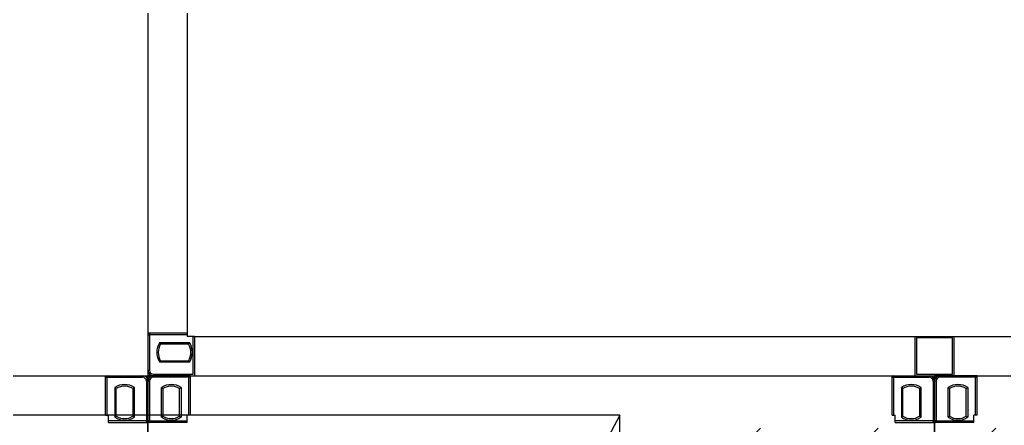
# Model space of a CAD drawing. Header units: millimetres. Extents: x 4133871 to 4440428, y -545651 to -495191.
# Drawn here: x 4195697.2 to 4195922.5, y -499474.4 to -499381.6 of the extents above; entities that cross this region are included whole.
import ezdxf

# ---------------------------------------------------------------- set-up
doc = ezdxf.new("R2010")
doc.units = ezdxf.units.MM
doc.header["$LTSCALE"] = 60

# ---------------------------------------------------------------- blocks, each defined once
blk = doc.blocks.new('KEY PLAN_NEW')
h = blk.add_hatch()
h.set_pattern_fill('ANSI31', color=253, scale=2)
h.set_pattern_definition([(45, (-1396.921, -1800.0236), (-4.490128, 4.490128), [])])
edge = h.paths.add_edge_path()
edge.add_line((-2006.862, -1075.944), (-2006.862, -1091.944))
edge.add_line((-2006.862, -1091.944), (-2067.862, -1091.944))
edge.add_line((-2067.862, -1091.944), (-2067.862, -1375.944))
edge.add_line((-2067.862, -1375.944), (-2006.862, -1375.944))
edge.add_line((-2006.862, -1375.944), (-2006.862, -1391.944))
edge.add_line((-2006.862, -1391.944), (-2007.862, -1391.944))
edge.add_line((-2007.862, -1391.944), (-2007.862, -1488.944))
edge.add_line((-2007.862, -1488.944), (-2008.306, -1488.944))
edge.add_arc((-2028.716, -1493.497), 20.912, 12.57767, 76.57873)
edge.add_line((-2023.862, -1473.157), (-2023.862, -1391.944))
edge.add_line((-2023.862, -1391.944), (-2247.862, -1391.944))
edge.add_line((-2247.862, -1391.944), (-2247.862, -1488.944))
edge.add_line((-2247.862, -1488.944), (-2263.862, -1488.944))
edge.add_line((-2263.862, -1488.944), (-2263.862, -1452.184))
edge.add_line((-2263.862, -1452.184), (-2549.862, -1452.184))
edge.add_line((-2549.862, -1452.184), (-2549.862, -1488.944))
edge.add_line((-2549.862, -1488.944), (-2565.862, -1488.944))
edge.add_line((-2565.862, -1488.944), (-2565.862, -1427.944))
edge.add_line((-2565.862, -1427.944), (-2720.862, -1427.944))
edge.add_line((-2720.862, -1427.944), (-2720.862, -1411.944))
edge.add_line((-2720.862, -1411.944), (-2623.862, -1411.944))
edge.add_line((-2623.862, -1411.944), (-2623.862, -1075.944))
edge.add_line((-2623.862, -1075.944), (-2563.862, -1075.944))
edge.add_line((-2563.862, -1075.944), (-2563.862, -1071.944))
edge.add_line((-2563.862, -1071.944), (-2547.862, -1071.944))
edge.add_line((-2547.862, -1071.944), (-2547.862, -1091.944))
edge.add_line((-2547.862, -1091.944), (-2607.862, -1091.944))
edge.add_line((-2607.862, -1091.944), (-2607.862, -1411.944))
edge.add_line((-2607.862, -1411.944), (-2549.862, -1411.944))
edge.add_line((-2549.862, -1411.944), (-2549.862, -1436.184))
edge.add_line((-2549.862, -1436.184), (-2263.862, -1436.184))
edge.add_line((-2263.862, -1436.184), (-2263.862, -1375.944))
edge.add_line((-2263.862, -1375.944), (-2083.862, -1375.944))
edge.add_line((-2083.862, -1375.944), (-2083.862, -1075.944))
edge.add_line((-2083.862, -1075.944), (-2006.862, -1075.944))
at = {"color": 253}
for p, q in [((-2660.862, -1015.184, 46), (-2660.862, -1068.704, 46)), ((-2660.862, -1068.704, 46), (-2660.862, -1068.944, 46)), ((-2660.302, -1068.944, 46), (-2660.862, -1068.944, 46)), ((-2660.302, -1068.944, 46), (-2547.422, -1068.944, 46)), ((-2605.362, -1068.944, 46), (-2605.362, -1071.944, 46)), ((-2605.362, -1068.944, 46), (-2602.362, -1068.944, 46)), ((-2602.482, -1069.064, 46), (-2605.242, -1069.064, 46)), ((-2602.482, -1069.064, 46), (-2605.242, -1069.064, 46)), ((-2605.242, -1069.064, 46), (-2605.242, -1071.824, 46)), ((-2602.482, -1071.824, 46), (-2602.482, -1069.064, 46)), ((-2602.362, -1071.944, 46), (-2602.362, -1068.944, 46)), ((-2720.622, -1071.944, 46), (-2667.102, -1071.944, 46)), ((-2667.102, -1071.944, 46), (-2663.862, -1071.944, 46)), ((-2663.862, -1075.504, 46), (-2663.862, -1071.944, 46)), ((-2660.622, -1071.944, 46), (-2663.862, -1071.944, 46)), ((-2663.862, -1071.944, 46), (-2663.862, -1075.504, 46)), ((-2663.862, -1075.504, 46), (-2663.862, -1071.944, 46)), ((-2663.452, -1071.824, 46), (-2660.422, -1071.824, 46)), ((-2660.622, -1071.944, 46), (-2607.102, -1071.944, 46)), ((-2607.102, -1071.944, 46), (-2603.862, -1071.944, 46)), ((-2605.242, -1071.824, 46), (-2602.482, -1071.824, 46)), ((-2603.862, -1075.504, 46), (-2603.862, -1071.944, 46)), ((-2600.622, -1071.944, 46), (-2603.862, -1071.944, 46)), ((-2603.862, -1071.944, 46), (-2603.862, -1075.504, 46)), ((-2603.862, -1075.504, 46), (-2603.862, -1071.944, 46)), ((-2600.622, -1071.944, 46), (-2547.102, -1071.944, 46)), ((-2600.622, -1071.944, 46), (-2547.102, -1071.944, 46)), ((-2627.862, -1074.944, 46), (-2720.862, -1250.444, 46)), ((-2667.102, -1074.944, 46), (-2666.862, -1074.944, 46)), ((-2666.862, -1075.504, 46), (-2666.862, -1074.944, 46)), ((-2660.622, -1074.944, 46), (-2660.862, -1074.944, 46)), ((-2660.862, -1075.504, 46), (-2660.862, -1074.944, 46)), ((-2607.102, -1074.944, 46), (-2606.862, -1074.944, 46)), ((-2606.862, -1075.504, 46), (-2606.862, -1074.944, 46)), ((-2600.622, -1074.944, 46), (-2600.862, -1074.944, 46)), ((-2600.862, -1075.504, 46), (-2600.862, -1074.944, 46)), ((-2663.862, -1075.504, 46), (-2663.862, -1368.384, 46)), ((-2663.862, -1368.384, 46), (-2663.862, -1075.504, 46)), ((-2603.862, -1075.504, 46), (-2603.862, -1368.384, 46)), ((-2603.862, -1368.384, 46), (-2603.862, -1075.504, 46))]:
    blk.add_line(p, q, dxfattribs=at)
at = {"color": 253, "linetype": 'Continuous'}
for p, q in [((-2660.862, -1068.704, 46), (-2663.862, -1068.704, 46)), ((-2663.862, -1068.824, 46), (-2663.742, -1068.824, 46)), ((-2663.742, -1068.704, 46), (-2663.742, -1068.824, 46)), ((-2660.862, -1068.824, 46), (-2663.742, -1068.824, 46)), ((-2663.742, -1068.824, 46), (-2663.742, -1071.534, 46)), ((-2662.963, -1069.409, 46), (-2660.701, -1069.409, 46)), ((-2660.422, -1071.824, 46), (-2660.422, -1068.944, 46)), ((-2660.302, -1068.944, 46), (-2660.302, -1071.944, 46)), ((-2660.767, -1069.529, 46), (-2662.897, -1069.529, 46)), ((-2660.701, -1070.919, 46), (-2662.963, -1070.919, 46)), ((-2662.897, -1070.799, 46), (-2660.767, -1070.799, 46)), ((-2663.742, -1071.534, 46), (-2663.862, -1071.534, 46)), ((-2667.102, -1074.944, 46), (-2667.102, -1071.944, 46)), ((-2667.102, -1072.064, 46), (-2666.982, -1072.064, 46)), ((-2666.982, -1071.944, 46), (-2666.982, -1072.064, 46)), ((-2666.982, -1074.944, 46), (-2666.982, -1072.064, 46)), ((-2666.982, -1072.064, 46), (-2664.272, -1072.064, 46)), ((-2664.272, -1072.064, 46), (-2664.272, -1071.944, 46)), ((-2663.982, -1072.064, 46), (-2663.982, -1072.064, 46)), ((-2663.982, -1072.064, 46), (-2663.982, -1072.064, 46)), ((-2663.982, -1072.354, 46), (-2663.862, -1072.354, 46)), ((-2663.982, -1072.354, 46), (-2663.982, -1075.384, 46)), ((-2663.742, -1072.354, 46), (-2663.862, -1072.354, 46)), ((-2663.742, -1072.064, 46), (-2663.742, -1072.064, 46)), ((-2663.742, -1072.064, 46), (-2663.742, -1072.064, 46)), ((-2663.742, -1072.354, 46), (-2663.742, -1075.384, 46)), ((-2663.452, -1072.064, 46), (-2663.452, -1071.944, 46)), ((-2660.742, -1072.064, 46), (-2663.452, -1072.064, 46)), ((-2660.742, -1071.944, 46), (-2660.742, -1072.064, 46)), ((-2660.622, -1072.064, 46), (-2660.742, -1072.064, 46)), ((-2660.742, -1074.944, 46), (-2660.742, -1072.064, 46)), ((-2660.622, -1074.944, 46), (-2660.622, -1071.944, 46)), ((-2607.102, -1074.944, 46), (-2607.102, -1071.944, 46)), ((-2607.102, -1072.064, 46), (-2606.982, -1072.064, 46)), ((-2606.982, -1071.944, 46), (-2606.982, -1072.064, 46)), ((-2606.982, -1074.944, 46), (-2606.982, -1072.064, 46)), ((-2606.982, -1072.064, 46), (-2604.272, -1072.064, 46)), ((-2604.272, -1072.064, 46), (-2604.272, -1071.944, 46)), ((-2603.982, -1072.064, 46), (-2603.982, -1072.064, 46)), ((-2603.982, -1072.064, 46), (-2603.982, -1072.064, 46)), ((-2603.982, -1072.354, 46), (-2603.862, -1072.354, 46)), ((-2603.982, -1072.354, 46), (-2603.982, -1075.384, 46)), ((-2603.742, -1072.354, 46), (-2603.862, -1072.354, 46)), ((-2603.742, -1072.064, 46), (-2603.742, -1072.064, 46)), ((-2603.742, -1072.064, 46), (-2603.742, -1072.064, 46)), ((-2603.742, -1072.354, 46), (-2603.742, -1075.384, 46)), ((-2603.452, -1072.064, 46), (-2603.452, -1071.944, 46)), ((-2600.742, -1072.064, 46), (-2603.452, -1072.064, 46)), ((-2600.742, -1071.944, 46), (-2600.742, -1072.064, 46)), ((-2600.622, -1072.064, 46), (-2600.742, -1072.064, 46)), ((-2600.742, -1074.944, 46), (-2600.742, -1072.064, 46)), ((-2600.622, -1074.944, 46), (-2600.622, -1071.944, 46)), ((-2666.397, -1072.842, 46), (-2666.397, -1075.105, 46)), ((-2666.277, -1075.039, 46), (-2666.277, -1072.909, 46)), ((-2665.007, -1072.909, 46), (-2665.007, -1075.039, 46)), ((-2664.887, -1075.105, 46), (-2664.887, -1072.842, 46)), ((-2662.837, -1075.105, 46), (-2662.837, -1072.842, 46)), ((-2662.717, -1072.909, 46), (-2662.717, -1075.039, 46)), ((-2661.447, -1075.039, 46), (-2661.447, -1072.909, 46)), ((-2661.327, -1072.842, 46), (-2661.327, -1075.105, 46)), ((-2606.397, -1072.842, 46), (-2606.397, -1075.105, 46)), ((-2606.277, -1075.039, 46), (-2606.277, -1072.909, 46)), ((-2605.007, -1072.909, 46), (-2605.007, -1075.039, 46)), ((-2604.887, -1075.105, 46), (-2604.887, -1072.842, 46)), ((-2602.837, -1075.105, 46), (-2602.837, -1072.842, 46)), ((-2602.717, -1072.909, 46), (-2602.717, -1075.039, 46)), ((-2601.447, -1075.039, 46), (-2601.447, -1072.909, 46)), ((-2601.327, -1072.842, 46), (-2601.327, -1075.105, 46)), ((-2663.982, -1075.384, 46), (-2666.862, -1075.384, 46)), ((-2663.982, -1075.504, 46), (-2663.982, -1075.384, 46)), ((-2663.982, -1075.384, 46), (-2663.862, -1075.384, 46)), ((-2663.742, -1075.384, 46), (-2663.862, -1075.384, 46)), ((-2663.742, -1075.504, 46), (-2663.742, -1075.384, 46)), ((-2663.742, -1075.384, 46), (-2660.862, -1075.384, 46)), ((-2603.982, -1075.384, 46), (-2606.862, -1075.384, 46)), ((-2603.982, -1075.504, 46), (-2603.982, -1075.384, 46)), ((-2603.982, -1075.384, 46), (-2603.862, -1075.384, 46)), ((-2603.742, -1075.384, 46), (-2603.862, -1075.384, 46)), ((-2603.742, -1075.504, 46), (-2603.742, -1075.384, 46)), ((-2603.742, -1075.384, 46), (-2600.862, -1075.384, 46)), ((-2666.862, -1075.504, 46), (-2663.862, -1075.504, 46)), ((-2660.862, -1075.504, 46), (-2663.862, -1075.504, 46)), ((-2606.862, -1075.504, 46), (-2603.862, -1075.504, 46)), ((-2600.862, -1075.504, 46), (-2603.862, -1075.504, 46))]:
    blk.add_line(p, q, dxfattribs=at)
at = {"color": 253, "elevation": 46}
for points in [[(-2543.862, -1071.944), (-2543.862, -1011.944), (-2663.862, -1011.944), (-2663.862, -1071.944)], [(-2663.862, -1071.944), (-2603.862, -1071.944)], [(-2603.862, -1071.944), (-2543.862, -1071.944)]]:
    blk.add_lwpolyline(points, dxfattribs=at)
blk.add_lwpolyline([(-2627.862, -1074.944), (-2720.862, -1074.944), (-2720.862, -1250.444), (-2627.862, -1250.444)], close=True, dxfattribs=at)
at = {"color": 253, "linetype": 'Continuous'}
for centre, radius, start, end in [((-2663.742, -1068.824, 46), 0.12, 90, 180), ((-2661.832, -1070.164, 46), 1.36, 146.27916, 213.72084), ((-2661.832, -1070.164, 46), 1.36, 326.27916, 33.72084), ((-2661.832, -1070.164, 46), 1.24, 149.1964, 210.8036), ((-2661.832, -1070.164, 46), 1.24, 329.1964, 30.8036), ((-2663.452, -1071.534, 46), 0.41, 180, 270), ((-2663.452, -1071.534, 46), 0.29, 180, 270), ((-2666.982, -1072.064, 46), 0.12, 90, 180), ((-2664.272, -1072.354, 46), 0.41, 0, 90), ((-2664.272, -1072.354, 46), 0.29, 0, 90), ((-2663.452, -1072.354, 46), 0.41, 90, 180), ((-2663.452, -1072.354, 46), 0.29, 90, 180), ((-2660.742, -1072.064, 46), 0.12, 0, 90), ((-2606.982, -1072.064, 46), 0.12, 90, 180), ((-2604.272, -1072.354, 46), 0.41, 0, 90), ((-2604.272, -1072.354, 46), 0.29, 0, 90), ((-2603.452, -1072.354, 46), 0.41, 90, 180), ((-2603.452, -1072.354, 46), 0.29, 90, 180), ((-2600.742, -1072.064, 46), 0.12, 0, 90), ((-2665.642, -1073.974, 46), 1.36, 56.27916, 123.72084), ((-2665.642, -1073.974, 46), 1.24, 59.1964, 120.8036), ((-2662.082, -1073.974, 46), 1.36, 56.27916, 123.72084), ((-2662.082, -1073.974, 46), 1.24, 59.1964, 120.8036), ((-2605.642, -1073.974, 46), 1.36, 56.27916, 123.72084), ((-2605.642, -1073.974, 46), 1.24, 59.1964, 120.8036), ((-2602.082, -1073.974, 46), 1.36, 56.27916, 123.72084), ((-2602.082, -1073.974, 46), 1.24, 59.1964, 120.8036), ((-2665.642, -1073.974, 46), 1.36, 236.27916, 303.72084), ((-2665.642, -1073.974, 46), 1.24, 239.1964, 300.8036), ((-2663.982, -1075.384, 46), 0.12, 270, 0), ((-2663.742, -1075.384, 46), 0.12, 180, 270), ((-2662.082, -1073.974, 46), 1.36, 236.27916, 303.72084), ((-2662.082, -1073.974, 46), 1.24, 239.1964, 300.8036), ((-2605.642, -1073.974, 46), 1.36, 236.27916, 303.72084), ((-2605.642, -1073.974, 46), 1.24, 239.1964, 300.8036), ((-2603.982, -1075.384, 46), 0.12, 270, 0), ((-2603.742, -1075.384, 46), 0.12, 180, 270), ((-2602.082, -1073.974, 46), 1.36, 236.27916, 303.72084), ((-2602.082, -1073.974, 46), 1.24, 239.1964, 300.8036)]:
    blk.add_arc(centre, radius, start, end, dxfattribs=at)
for points, knots in [([(-2662.897, -1069.529, 46), (-2662.897, -1069.528, 46), (-2662.897, -1069.527, 46), (-2662.898, -1069.527, 46), (-2662.899, -1069.526, 46), (-2662.899, -1069.525, 46), (-2662.899, -1069.524, 46), (-2662.899, -1069.524, 46), (-2662.9, -1069.523, 46), (-2662.9, -1069.523, 46), (-2662.901, -1069.521, 46), (-2662.902, -1069.52, 46), (-2662.904, -1069.517, 46), (-2662.905, -1069.515, 46), (-2662.906, -1069.512, 46), (-2662.907, -1069.511, 46), (-2662.908, -1069.509, 46), (-2662.908, -1069.509, 46), (-2662.909, -1069.507, 46), (-2662.909, -1069.507, 46), (-2662.911, -1069.504, 46), (-2662.912, -1069.501, 46), (-2662.915, -1069.496, 46), (-2662.917, -1069.494, 46), (-2662.919, -1069.489, 46), (-2662.92, -1069.488, 46), (-2662.921, -1069.486, 46), (-2662.921, -1069.485, 46), (-2662.922, -1069.483, 46), (-2662.923, -1069.483, 46), (-2662.925, -1069.479, 46), (-2662.927, -1069.476, 46), (-2662.93, -1069.469, 46), (-2662.932, -1069.466, 46), (-2662.936, -1069.459, 46), (-2662.937, -1069.456, 46), (-2662.94, -1069.451, 46), (-2662.94, -1069.45, 46), (-2662.941, -1069.449, 46), (-2662.942, -1069.448, 46), (-2662.943, -1069.445, 46), (-2662.944, -1069.443, 46), (-2662.947, -1069.438, 46), (-2662.949, -1069.434, 46), (-2662.953, -1069.427, 46), (-2662.955, -1069.423, 46), (-2662.958, -1069.418, 46), (-2662.959, -1069.416, 46), (-2662.96, -1069.413, 46), (-2662.961, -1069.412, 46), (-2662.962, -1069.41, 46), (-2662.962, -1069.41, 46), (-2662.963, -1069.409, 46), (-2662.963, -1069.409, 46)], [0, 0, 0, 0, 0.06206, 0.12459, 0.12459, 0.155854, 0.155854, 0.171487, 0.171487, 0.187119, 0.187119, 0.249648, 0.249648, 0.312178, 0.312178, 0.343442, 0.343442, 0.359075, 0.359075, 0.374707, 0.374707, 0.437236, 0.437236, 0.499766, 0.499766, 0.53103, 0.53103, 0.546663, 0.546663, 0.562295, 0.562295, 0.624824, 0.624824, 0.687353, 0.687353, 0.749883, 0.749883, 0.765515, 0.765515, 0.781147, 0.781147, 0.812412, 0.812412, 0.874941, 0.874941, 0.937471, 0.937471, 0.968735, 0.968735, 0.984368, 0.992184, 0.992184, 1, 1, 1, 1]), ([(-2660.767, -1069.529, 46), (-2660.767, -1069.528, 46), (-2660.766, -1069.527, 46), (-2660.766, -1069.527, 46), (-2660.765, -1069.526, 46), (-2660.765, -1069.525, 46), (-2660.764, -1069.524, 46), (-2660.764, -1069.524, 46), (-2660.764, -1069.523, 46), (-2660.764, -1069.523, 46), (-2660.763, -1069.521, 46), (-2660.762, -1069.52, 46), (-2660.76, -1069.517, 46), (-2660.759, -1069.515, 46), (-2660.757, -1069.512, 46), (-2660.757, -1069.511, 46), (-2660.756, -1069.509, 46), (-2660.755, -1069.509, 46), (-2660.755, -1069.507, 46), (-2660.754, -1069.507, 46), (-2660.753, -1069.504, 46), (-2660.751, -1069.501, 46), (-2660.748, -1069.496, 46), (-2660.747, -1069.494, 46), (-2660.745, -1069.489, 46), (-2660.744, -1069.488, 46), (-2660.743, -1069.486, 46), (-2660.742, -1069.485, 46), (-2660.741, -1069.483, 46), (-2660.741, -1069.483, 46), (-2660.739, -1069.479, 46), (-2660.737, -1069.476, 46), (-2660.733, -1069.469, 46), (-2660.732, -1069.466, 46), (-2660.728, -1069.459, 46), (-2660.726, -1069.456, 46), (-2660.724, -1069.451, 46), (-2660.723, -1069.45, 46), (-2660.722, -1069.449, 46), (-2660.722, -1069.448, 46), (-2660.72, -1069.445, 46), (-2660.719, -1069.443, 46), (-2660.716, -1069.438, 46), (-2660.714, -1069.434, 46), (-2660.711, -1069.427, 46), (-2660.709, -1069.423, 46), (-2660.706, -1069.418, 46), (-2660.705, -1069.416, 46), (-2660.703, -1069.413, 46), (-2660.702, -1069.412, 46), (-2660.702, -1069.41, 46), (-2660.701, -1069.41, 46), (-2660.701, -1069.409, 46), (-2660.701, -1069.409, 46)], [0, 0, 0, 0, 0.06206, 0.12459, 0.12459, 0.155854, 0.155854, 0.171487, 0.171487, 0.187119, 0.187119, 0.249648, 0.249648, 0.312178, 0.312178, 0.343442, 0.343442, 0.359075, 0.359075, 0.374707, 0.374707, 0.437236, 0.437236, 0.499766, 0.499766, 0.53103, 0.53103, 0.546663, 0.546663, 0.562295, 0.562295, 0.624824, 0.624824, 0.687353, 0.687353, 0.749883, 0.749883, 0.765515, 0.765515, 0.781147, 0.781147, 0.812412, 0.812412, 0.874941, 0.874941, 0.937471, 0.937471, 0.968735, 0.968735, 0.984368, 0.992184, 0.992184, 1, 1, 1, 1]), ([(-2662.963, -1070.919, 46), (-2662.963, -1070.918, 46), (-2662.962, -1070.918, 46), (-2662.962, -1070.917, 46), (-2662.961, -1070.915, 46), (-2662.96, -1070.914, 46), (-2662.959, -1070.911, 46), (-2662.958, -1070.909, 46), (-2662.955, -1070.904, 46), (-2662.953, -1070.9, 46), (-2662.949, -1070.893, 46), (-2662.947, -1070.889, 46), (-2662.944, -1070.884, 46), (-2662.943, -1070.882, 46), (-2662.942, -1070.879, 46), (-2662.941, -1070.879, 46), (-2662.94, -1070.877, 46), (-2662.94, -1070.876, 46), (-2662.937, -1070.871, 46), (-2662.936, -1070.868, 46), (-2662.932, -1070.861, 46), (-2662.93, -1070.858, 46), (-2662.927, -1070.852, 46), (-2662.925, -1070.848, 46), (-2662.923, -1070.845, 46), (-2662.922, -1070.844, 46), (-2662.921, -1070.842, 46), (-2662.921, -1070.842, 46), (-2662.92, -1070.839, 46), (-2662.919, -1070.838, 46), (-2662.917, -1070.834, 46), (-2662.915, -1070.831, 46), (-2662.912, -1070.826, 46), (-2662.911, -1070.823, 46), (-2662.909, -1070.82, 46), (-2662.909, -1070.82, 46), (-2662.908, -1070.819, 46), (-2662.908, -1070.818, 46), (-2662.907, -1070.816, 46), (-2662.906, -1070.815, 46), (-2662.905, -1070.812, 46), (-2662.904, -1070.811, 46), (-2662.902, -1070.807, 46), (-2662.901, -1070.806, 46), (-2662.9, -1070.804, 46), (-2662.9, -1070.804, 46), (-2662.899, -1070.803, 46), (-2662.899, -1070.803, 46), (-2662.899, -1070.802, 46), (-2662.899, -1070.802, 46), (-2662.898, -1070.8, 46), (-2662.897, -1070.8, 46), (-2662.897, -1070.799, 46), (-2662.897, -1070.799, 46)], [0, 0, 0, 0, 0.00782, 0.00782, 0.015639, 0.031279, 0.031279, 0.062557, 0.062557, 0.125114, 0.125114, 0.187671, 0.187671, 0.21895, 0.21895, 0.234589, 0.234589, 0.250228, 0.250228, 0.312785, 0.312785, 0.375342, 0.375342, 0.437899, 0.437899, 0.453538, 0.453538, 0.469178, 0.469178, 0.500456, 0.500456, 0.563013, 0.563013, 0.62557, 0.62557, 0.641209, 0.641209, 0.656849, 0.656849, 0.688127, 0.688127, 0.750684, 0.750684, 0.813241, 0.813241, 0.828881, 0.828881, 0.84452, 0.84452, 0.875798, 0.875798, 0.938355, 1, 1, 1, 1]), ([(-2660.701, -1070.919, 46), (-2660.701, -1070.918, 46), (-2660.701, -1070.918, 46), (-2660.702, -1070.917, 46), (-2660.702, -1070.915, 46), (-2660.703, -1070.914, 46), (-2660.705, -1070.911, 46), (-2660.706, -1070.909, 46), (-2660.709, -1070.904, 46), (-2660.711, -1070.9, 46), (-2660.714, -1070.893, 46), (-2660.716, -1070.889, 46), (-2660.719, -1070.884, 46), (-2660.72, -1070.882, 46), (-2660.722, -1070.879, 46), (-2660.722, -1070.879, 46), (-2660.723, -1070.877, 46), (-2660.724, -1070.876, 46), (-2660.726, -1070.871, 46), (-2660.728, -1070.868, 46), (-2660.732, -1070.861, 46), (-2660.733, -1070.858, 46), (-2660.737, -1070.852, 46), (-2660.739, -1070.848, 46), (-2660.741, -1070.845, 46), (-2660.741, -1070.844, 46), (-2660.742, -1070.842, 46), (-2660.743, -1070.842, 46), (-2660.744, -1070.839, 46), (-2660.745, -1070.838, 46), (-2660.747, -1070.834, 46), (-2660.748, -1070.831, 46), (-2660.751, -1070.826, 46), (-2660.753, -1070.823, 46), (-2660.754, -1070.82, 46), (-2660.755, -1070.82, 46), (-2660.755, -1070.819, 46), (-2660.756, -1070.818, 46), (-2660.757, -1070.816, 46), (-2660.757, -1070.815, 46), (-2660.759, -1070.812, 46), (-2660.76, -1070.811, 46), (-2660.762, -1070.807, 46), (-2660.763, -1070.806, 46), (-2660.764, -1070.804, 46), (-2660.764, -1070.804, 46), (-2660.764, -1070.803, 46), (-2660.764, -1070.803, 46), (-2660.765, -1070.802, 46), (-2660.765, -1070.802, 46), (-2660.766, -1070.8, 46), (-2660.766, -1070.8, 46), (-2660.767, -1070.799, 46), (-2660.767, -1070.799, 46)], [0, 0, 0, 0, 0.00782, 0.00782, 0.015639, 0.031279, 0.031279, 0.062557, 0.062557, 0.125114, 0.125114, 0.187671, 0.187671, 0.21895, 0.21895, 0.234589, 0.234589, 0.250228, 0.250228, 0.312785, 0.312785, 0.375342, 0.375342, 0.437899, 0.437899, 0.453538, 0.453538, 0.469178, 0.469178, 0.500456, 0.500456, 0.563013, 0.563013, 0.62557, 0.62557, 0.641209, 0.641209, 0.656849, 0.656849, 0.688127, 0.688127, 0.750684, 0.750684, 0.813241, 0.813241, 0.828881, 0.828881, 0.84452, 0.84452, 0.875798, 0.875798, 0.938355, 1, 1, 1, 1]), ([(-2666.277, -1072.909, 46), (-2666.277, -1072.908, 46), (-2666.278, -1072.908, 46), (-2666.279, -1072.908, 46), (-2666.28, -1072.907, 46), (-2666.28, -1072.907, 46), (-2666.281, -1072.906, 46), (-2666.281, -1072.906, 46), (-2666.282, -1072.906, 46), (-2666.282, -1072.905, 46), (-2666.284, -1072.904, 46), (-2666.285, -1072.904, 46), (-2666.289, -1072.902, 46), (-2666.291, -1072.901, 46), (-2666.294, -1072.899, 46), (-2666.295, -1072.898, 46), (-2666.296, -1072.898, 46), (-2666.297, -1072.897, 46), (-2666.298, -1072.897, 46), (-2666.299, -1072.896, 46), (-2666.301, -1072.895, 46), (-2666.304, -1072.893, 46), (-2666.309, -1072.89, 46), (-2666.312, -1072.889, 46), (-2666.316, -1072.886, 46), (-2666.318, -1072.886, 46), (-2666.32, -1072.884, 46), (-2666.32, -1072.884, 46), (-2666.322, -1072.883, 46), (-2666.323, -1072.883, 46), (-2666.327, -1072.881, 46), (-2666.33, -1072.879, 46), (-2666.336, -1072.875, 46), (-2666.339, -1072.873, 46), (-2666.346, -1072.87, 46), (-2666.35, -1072.868, 46), (-2666.354, -1072.866, 46), (-2666.355, -1072.865, 46), (-2666.357, -1072.864, 46), (-2666.358, -1072.864, 46), (-2666.36, -1072.862, 46), (-2666.362, -1072.861, 46), (-2666.367, -1072.858, 46), (-2666.371, -1072.856, 46), (-2666.378, -1072.852, 46), (-2666.382, -1072.85, 46), (-2666.387, -1072.847, 46), (-2666.389, -1072.846, 46), (-2666.392, -1072.845, 46), (-2666.394, -1072.844, 46), (-2666.395, -1072.843, 46), (-2666.396, -1072.843, 46), (-2666.396, -1072.843, 46), (-2666.397, -1072.842, 46)], [0, 0, 0, 0, 0.06206, 0.12459, 0.12459, 0.155854, 0.155854, 0.171487, 0.171487, 0.187119, 0.187119, 0.249648, 0.249648, 0.312178, 0.312178, 0.343442, 0.343442, 0.359075, 0.359075, 0.374707, 0.374707, 0.437236, 0.437236, 0.499766, 0.499766, 0.53103, 0.53103, 0.546663, 0.546663, 0.562295, 0.562295, 0.624824, 0.624824, 0.687353, 0.687353, 0.749883, 0.749883, 0.765515, 0.765515, 0.781147, 0.781147, 0.812412, 0.812412, 0.874941, 0.874941, 0.937471, 0.937471, 0.968735, 0.968735, 0.984368, 0.992184, 0.992184, 1, 1, 1, 1]), ([(-2664.887, -1072.842, 46), (-2664.887, -1072.843, 46), (-2664.888, -1072.843, 46), (-2664.889, -1072.843, 46), (-2664.89, -1072.844, 46), (-2664.891, -1072.845, 46), (-2664.894, -1072.846, 46), (-2664.896, -1072.847, 46), (-2664.902, -1072.85, 46), (-2664.905, -1072.852, 46), (-2664.913, -1072.856, 46), (-2664.916, -1072.858, 46), (-2664.922, -1072.861, 46), (-2664.923, -1072.862, 46), (-2664.926, -1072.864, 46), (-2664.927, -1072.864, 46), (-2664.929, -1072.865, 46), (-2664.93, -1072.866, 46), (-2664.934, -1072.868, 46), (-2664.937, -1072.87, 46), (-2664.944, -1072.873, 46), (-2664.947, -1072.875, 46), (-2664.954, -1072.879, 46), (-2664.957, -1072.881, 46), (-2664.961, -1072.883, 46), (-2664.962, -1072.883, 46), (-2664.963, -1072.884, 46), (-2664.964, -1072.884, 46), (-2664.966, -1072.886, 46), (-2664.967, -1072.886, 46), (-2664.972, -1072.889, 46), (-2664.974, -1072.89, 46), (-2664.98, -1072.893, 46), (-2664.982, -1072.895, 46), (-2664.985, -1072.896, 46), (-2664.986, -1072.897, 46), (-2664.987, -1072.897, 46), (-2664.987, -1072.898, 46), (-2664.989, -1072.898, 46), (-2664.99, -1072.899, 46), (-2664.993, -1072.901, 46), (-2664.995, -1072.902, 46), (-2664.998, -1072.904, 46), (-2665, -1072.904, 46), (-2665.001, -1072.905, 46), (-2665.002, -1072.906, 46), (-2665.002, -1072.906, 46), (-2665.002, -1072.906, 46), (-2665.003, -1072.907, 46), (-2665.004, -1072.907, 46), (-2665.005, -1072.908, 46), (-2665.006, -1072.908, 46), (-2665.007, -1072.908, 46), (-2665.007, -1072.909, 46)], [0, 0, 0, 0, 0.00782, 0.00782, 0.015639, 0.031279, 0.031279, 0.062557, 0.062557, 0.125114, 0.125114, 0.187671, 0.187671, 0.21895, 0.21895, 0.234589, 0.234589, 0.250228, 0.250228, 0.312785, 0.312785, 0.375342, 0.375342, 0.437899, 0.437899, 0.453538, 0.453538, 0.469178, 0.469178, 0.500456, 0.500456, 0.563013, 0.563013, 0.62557, 0.62557, 0.641209, 0.641209, 0.656849, 0.656849, 0.688127, 0.688127, 0.750684, 0.750684, 0.813241, 0.813241, 0.828881, 0.828881, 0.84452, 0.84452, 0.875798, 0.875798, 0.938355, 1, 1, 1, 1]), ([(-2662.837, -1072.842, 46), (-2662.836, -1072.843, 46), (-2662.836, -1072.843, 46), (-2662.835, -1072.843, 46), (-2662.834, -1072.844, 46), (-2662.832, -1072.845, 46), (-2662.829, -1072.846, 46), (-2662.827, -1072.847, 46), (-2662.822, -1072.85, 46), (-2662.818, -1072.852, 46), (-2662.811, -1072.856, 46), (-2662.807, -1072.858, 46), (-2662.802, -1072.861, 46), (-2662.8, -1072.862, 46), (-2662.798, -1072.864, 46), (-2662.797, -1072.864, 46), (-2662.795, -1072.865, 46), (-2662.794, -1072.866, 46), (-2662.79, -1072.868, 46), (-2662.786, -1072.87, 46), (-2662.779, -1072.873, 46), (-2662.776, -1072.875, 46), (-2662.77, -1072.879, 46), (-2662.767, -1072.881, 46), (-2662.763, -1072.883, 46), (-2662.762, -1072.883, 46), (-2662.761, -1072.884, 46), (-2662.76, -1072.884, 46), (-2662.758, -1072.886, 46), (-2662.756, -1072.886, 46), (-2662.752, -1072.889, 46), (-2662.749, -1072.89, 46), (-2662.744, -1072.893, 46), (-2662.741, -1072.895, 46), (-2662.739, -1072.896, 46), (-2662.738, -1072.897, 46), (-2662.737, -1072.897, 46), (-2662.736, -1072.898, 46), (-2662.735, -1072.898, 46), (-2662.734, -1072.899, 46), (-2662.731, -1072.901, 46), (-2662.729, -1072.902, 46), (-2662.725, -1072.904, 46), (-2662.724, -1072.904, 46), (-2662.722, -1072.905, 46), (-2662.722, -1072.906, 46), (-2662.721, -1072.906, 46), (-2662.721, -1072.906, 46), (-2662.72, -1072.907, 46), (-2662.72, -1072.907, 46), (-2662.719, -1072.908, 46), (-2662.718, -1072.908, 46), (-2662.717, -1072.908, 46), (-2662.717, -1072.909, 46)], [0, 0, 0, 0, 0.00782, 0.00782, 0.015639, 0.031279, 0.031279, 0.062557, 0.062557, 0.125114, 0.125114, 0.187671, 0.187671, 0.21895, 0.21895, 0.234589, 0.234589, 0.250228, 0.250228, 0.312785, 0.312785, 0.375342, 0.375342, 0.437899, 0.437899, 0.453538, 0.453538, 0.469178, 0.469178, 0.500456, 0.500456, 0.563013, 0.563013, 0.62557, 0.62557, 0.641209, 0.641209, 0.656849, 0.656849, 0.688127, 0.688127, 0.750684, 0.750684, 0.813241, 0.813241, 0.828881, 0.828881, 0.84452, 0.84452, 0.875798, 0.875798, 0.938355, 1, 1, 1, 1]), ([(-2661.447, -1072.909, 46), (-2661.447, -1072.908, 46), (-2661.446, -1072.908, 46), (-2661.445, -1072.908, 46), (-2661.444, -1072.907, 46), (-2661.443, -1072.907, 46), (-2661.442, -1072.906, 46), (-2661.442, -1072.906, 46), (-2661.442, -1072.906, 46), (-2661.441, -1072.905, 46), (-2661.44, -1072.904, 46), (-2661.438, -1072.904, 46), (-2661.435, -1072.902, 46), (-2661.433, -1072.901, 46), (-2661.43, -1072.899, 46), (-2661.429, -1072.898, 46), (-2661.427, -1072.898, 46), (-2661.427, -1072.897, 46), (-2661.426, -1072.897, 46), (-2661.425, -1072.896, 46), (-2661.422, -1072.895, 46), (-2661.42, -1072.893, 46), (-2661.414, -1072.89, 46), (-2661.412, -1072.889, 46), (-2661.407, -1072.886, 46), (-2661.406, -1072.886, 46), (-2661.404, -1072.884, 46), (-2661.403, -1072.884, 46), (-2661.402, -1072.883, 46), (-2661.401, -1072.883, 46), (-2661.397, -1072.881, 46), (-2661.394, -1072.879, 46), (-2661.387, -1072.875, 46), (-2661.384, -1072.873, 46), (-2661.377, -1072.87, 46), (-2661.374, -1072.868, 46), (-2661.37, -1072.866, 46), (-2661.369, -1072.865, 46), (-2661.367, -1072.864, 46), (-2661.366, -1072.864, 46), (-2661.363, -1072.862, 46), (-2661.362, -1072.861, 46), (-2661.356, -1072.858, 46), (-2661.353, -1072.856, 46), (-2661.345, -1072.852, 46), (-2661.342, -1072.85, 46), (-2661.336, -1072.847, 46), (-2661.334, -1072.846, 46), (-2661.331, -1072.845, 46), (-2661.33, -1072.844, 46), (-2661.329, -1072.843, 46), (-2661.328, -1072.843, 46), (-2661.327, -1072.843, 46), (-2661.327, -1072.842, 46)], [0, 0, 0, 0, 0.06206, 0.12459, 0.12459, 0.155854, 0.155854, 0.171487, 0.171487, 0.187119, 0.187119, 0.249648, 0.249648, 0.312178, 0.312178, 0.343442, 0.343442, 0.359075, 0.359075, 0.374707, 0.374707, 0.437236, 0.437236, 0.499766, 0.499766, 0.53103, 0.53103, 0.546663, 0.546663, 0.562295, 0.562295, 0.624824, 0.624824, 0.687353, 0.687353, 0.749883, 0.749883, 0.765515, 0.765515, 0.781147, 0.781147, 0.812412, 0.812412, 0.874941, 0.874941, 0.937471, 0.937471, 0.968735, 0.968735, 0.984368, 0.992184, 0.992184, 1, 1, 1, 1]), ([(-2606.277, -1072.909, 46), (-2606.277, -1072.908, 46), (-2606.278, -1072.908, 46), (-2606.279, -1072.908, 46), (-2606.28, -1072.907, 46), (-2606.28, -1072.907, 46), (-2606.281, -1072.906, 46), (-2606.281, -1072.906, 46), (-2606.282, -1072.906, 46), (-2606.282, -1072.905, 46), (-2606.284, -1072.904, 46), (-2606.285, -1072.904, 46), (-2606.289, -1072.902, 46), (-2606.291, -1072.901, 46), (-2606.294, -1072.899, 46), (-2606.295, -1072.898, 46), (-2606.296, -1072.898, 46), (-2606.297, -1072.897, 46), (-2606.298, -1072.897, 46), (-2606.299, -1072.896, 46), (-2606.301, -1072.895, 46), (-2606.304, -1072.893, 46), (-2606.309, -1072.89, 46), (-2606.312, -1072.889, 46), (-2606.316, -1072.886, 46), (-2606.318, -1072.886, 46), (-2606.32, -1072.884, 46), (-2606.32, -1072.884, 46), (-2606.322, -1072.883, 46), (-2606.323, -1072.883, 46), (-2606.327, -1072.881, 46), (-2606.33, -1072.879, 46), (-2606.336, -1072.875, 46), (-2606.339, -1072.873, 46), (-2606.346, -1072.87, 46), (-2606.35, -1072.868, 46), (-2606.354, -1072.866, 46), (-2606.355, -1072.865, 46), (-2606.357, -1072.864, 46), (-2606.358, -1072.864, 46), (-2606.36, -1072.862, 46), (-2606.362, -1072.861, 46), (-2606.367, -1072.858, 46), (-2606.371, -1072.856, 46), (-2606.378, -1072.852, 46), (-2606.382, -1072.85, 46), (-2606.387, -1072.847, 46), (-2606.389, -1072.846, 46), (-2606.392, -1072.845, 46), (-2606.394, -1072.844, 46), (-2606.395, -1072.843, 46), (-2606.396, -1072.843, 46), (-2606.396, -1072.843, 46), (-2606.397, -1072.842, 46)], [0, 0, 0, 0, 0.06206, 0.12459, 0.12459, 0.155854, 0.155854, 0.171487, 0.171487, 0.187119, 0.187119, 0.249648, 0.249648, 0.312178, 0.312178, 0.343442, 0.343442, 0.359075, 0.359075, 0.374707, 0.374707, 0.437236, 0.437236, 0.499766, 0.499766, 0.53103, 0.53103, 0.546663, 0.546663, 0.562295, 0.562295, 0.624824, 0.624824, 0.687353, 0.687353, 0.749883, 0.749883, 0.765515, 0.765515, 0.781147, 0.781147, 0.812412, 0.812412, 0.874941, 0.874941, 0.937471, 0.937471, 0.968735, 0.968735, 0.984368, 0.992184, 0.992184, 1, 1, 1, 1]), ([(-2604.887, -1072.842, 46), (-2604.887, -1072.843, 46), (-2604.888, -1072.843, 46), (-2604.889, -1072.843, 46), (-2604.89, -1072.844, 46), (-2604.891, -1072.845, 46), (-2604.894, -1072.846, 46), (-2604.896, -1072.847, 46), (-2604.902, -1072.85, 46), (-2604.905, -1072.852, 46), (-2604.913, -1072.856, 46), (-2604.916, -1072.858, 46), (-2604.922, -1072.861, 46), (-2604.923, -1072.862, 46), (-2604.926, -1072.864, 46), (-2604.927, -1072.864, 46), (-2604.929, -1072.865, 46), (-2604.93, -1072.866, 46), (-2604.934, -1072.868, 46), (-2604.937, -1072.87, 46), (-2604.944, -1072.873, 46), (-2604.947, -1072.875, 46), (-2604.954, -1072.879, 46), (-2604.957, -1072.881, 46), (-2604.961, -1072.883, 46), (-2604.962, -1072.883, 46), (-2604.963, -1072.884, 46), (-2604.964, -1072.884, 46), (-2604.966, -1072.886, 46), (-2604.967, -1072.886, 46), (-2604.972, -1072.889, 46), (-2604.974, -1072.89, 46), (-2604.98, -1072.893, 46), (-2604.982, -1072.895, 46), (-2604.985, -1072.896, 46), (-2604.986, -1072.897, 46), (-2604.987, -1072.897, 46), (-2604.987, -1072.898, 46), (-2604.989, -1072.898, 46), (-2604.99, -1072.899, 46), (-2604.993, -1072.901, 46), (-2604.995, -1072.902, 46), (-2604.998, -1072.904, 46), (-2605, -1072.904, 46), (-2605.001, -1072.905, 46), (-2605.002, -1072.906, 46), (-2605.002, -1072.906, 46), (-2605.002, -1072.906, 46), (-2605.003, -1072.907, 46), (-2605.004, -1072.907, 46), (-2605.005, -1072.908, 46), (-2605.006, -1072.908, 46), (-2605.007, -1072.908, 46), (-2605.007, -1072.909, 46)], [0, 0, 0, 0, 0.00782, 0.00782, 0.015639, 0.031279, 0.031279, 0.062557, 0.062557, 0.125114, 0.125114, 0.187671, 0.187671, 0.21895, 0.21895, 0.234589, 0.234589, 0.250228, 0.250228, 0.312785, 0.312785, 0.375342, 0.375342, 0.437899, 0.437899, 0.453538, 0.453538, 0.469178, 0.469178, 0.500456, 0.500456, 0.563013, 0.563013, 0.62557, 0.62557, 0.641209, 0.641209, 0.656849, 0.656849, 0.688127, 0.688127, 0.750684, 0.750684, 0.813241, 0.813241, 0.828881, 0.828881, 0.84452, 0.84452, 0.875798, 0.875798, 0.938355, 1, 1, 1, 1]), ([(-2602.837, -1072.842, 46), (-2602.836, -1072.843, 46), (-2602.836, -1072.843, 46), (-2602.835, -1072.843, 46), (-2602.834, -1072.844, 46), (-2602.832, -1072.845, 46), (-2602.829, -1072.846, 46), (-2602.827, -1072.847, 46), (-2602.822, -1072.85, 46), (-2602.818, -1072.852, 46), (-2602.811, -1072.856, 46), (-2602.807, -1072.858, 46), (-2602.802, -1072.861, 46), (-2602.8, -1072.862, 46), (-2602.798, -1072.864, 46), (-2602.797, -1072.864, 46), (-2602.795, -1072.865, 46), (-2602.794, -1072.866, 46), (-2602.79, -1072.868, 46), (-2602.786, -1072.87, 46), (-2602.779, -1072.873, 46), (-2602.776, -1072.875, 46), (-2602.77, -1072.879, 46), (-2602.767, -1072.881, 46), (-2602.763, -1072.883, 46), (-2602.762, -1072.883, 46), (-2602.761, -1072.884, 46), (-2602.76, -1072.884, 46), (-2602.758, -1072.886, 46), (-2602.756, -1072.886, 46), (-2602.752, -1072.889, 46), (-2602.749, -1072.89, 46), (-2602.744, -1072.893, 46), (-2602.741, -1072.895, 46), (-2602.739, -1072.896, 46), (-2602.738, -1072.897, 46), (-2602.737, -1072.897, 46), (-2602.736, -1072.898, 46), (-2602.735, -1072.898, 46), (-2602.734, -1072.899, 46), (-2602.731, -1072.901, 46), (-2602.729, -1072.902, 46), (-2602.725, -1072.904, 46), (-2602.724, -1072.904, 46), (-2602.722, -1072.905, 46), (-2602.722, -1072.906, 46), (-2602.721, -1072.906, 46), (-2602.721, -1072.906, 46), (-2602.72, -1072.907, 46), (-2602.72, -1072.907, 46), (-2602.719, -1072.908, 46), (-2602.718, -1072.908, 46), (-2602.717, -1072.908, 46), (-2602.717, -1072.909, 46)], [0, 0, 0, 0, 0.00782, 0.00782, 0.015639, 0.031279, 0.031279, 0.062557, 0.062557, 0.125114, 0.125114, 0.187671, 0.187671, 0.21895, 0.21895, 0.234589, 0.234589, 0.250228, 0.250228, 0.312785, 0.312785, 0.375342, 0.375342, 0.437899, 0.437899, 0.453538, 0.453538, 0.469178, 0.469178, 0.500456, 0.500456, 0.563013, 0.563013, 0.62557, 0.62557, 0.641209, 0.641209, 0.656849, 0.656849, 0.688127, 0.688127, 0.750684, 0.750684, 0.813241, 0.813241, 0.828881, 0.828881, 0.84452, 0.84452, 0.875798, 0.875798, 0.938355, 1, 1, 1, 1]), ([(-2601.447, -1072.909, 46), (-2601.447, -1072.908, 46), (-2601.446, -1072.908, 46), (-2601.445, -1072.908, 46), (-2601.444, -1072.907, 46), (-2601.443, -1072.907, 46), (-2601.442, -1072.906, 46), (-2601.442, -1072.906, 46), (-2601.442, -1072.906, 46), (-2601.441, -1072.905, 46), (-2601.44, -1072.904, 46), (-2601.438, -1072.904, 46), (-2601.435, -1072.902, 46), (-2601.433, -1072.901, 46), (-2601.43, -1072.899, 46), (-2601.429, -1072.898, 46), (-2601.427, -1072.898, 46), (-2601.427, -1072.897, 46), (-2601.426, -1072.897, 46), (-2601.425, -1072.896, 46), (-2601.422, -1072.895, 46), (-2601.42, -1072.893, 46), (-2601.414, -1072.89, 46), (-2601.412, -1072.889, 46), (-2601.407, -1072.886, 46), (-2601.406, -1072.886, 46), (-2601.404, -1072.884, 46), (-2601.403, -1072.884, 46), (-2601.402, -1072.883, 46), (-2601.401, -1072.883, 46), (-2601.397, -1072.881, 46), (-2601.394, -1072.879, 46), (-2601.387, -1072.875, 46), (-2601.384, -1072.873, 46), (-2601.377, -1072.87, 46), (-2601.374, -1072.868, 46), (-2601.37, -1072.866, 46), (-2601.369, -1072.865, 46), (-2601.367, -1072.864, 46), (-2601.366, -1072.864, 46), (-2601.363, -1072.862, 46), (-2601.362, -1072.861, 46), (-2601.356, -1072.858, 46), (-2601.353, -1072.856, 46), (-2601.345, -1072.852, 46), (-2601.342, -1072.85, 46), (-2601.336, -1072.847, 46), (-2601.334, -1072.846, 46), (-2601.331, -1072.845, 46), (-2601.33, -1072.844, 46), (-2601.329, -1072.843, 46), (-2601.328, -1072.843, 46), (-2601.327, -1072.843, 46), (-2601.327, -1072.842, 46)], [0, 0, 0, 0, 0.06206, 0.12459, 0.12459, 0.155854, 0.155854, 0.171487, 0.171487, 0.187119, 0.187119, 0.249648, 0.249648, 0.312178, 0.312178, 0.343442, 0.343442, 0.359075, 0.359075, 0.374707, 0.374707, 0.437236, 0.437236, 0.499766, 0.499766, 0.53103, 0.53103, 0.546663, 0.546663, 0.562295, 0.562295, 0.624824, 0.624824, 0.687353, 0.687353, 0.749883, 0.749883, 0.765515, 0.765515, 0.781147, 0.781147, 0.812412, 0.812412, 0.874941, 0.874941, 0.937471, 0.937471, 0.968735, 0.968735, 0.984368, 0.992184, 0.992184, 1, 1, 1, 1]), ([(-2666.277, -1075.039, 46), (-2666.277, -1075.039, 46), (-2666.278, -1075.039, 46), (-2666.279, -1075.04, 46), (-2666.28, -1075.04, 46), (-2666.28, -1075.041, 46), (-2666.281, -1075.041, 46), (-2666.281, -1075.041, 46), (-2666.282, -1075.042, 46), (-2666.282, -1075.042, 46), (-2666.284, -1075.043, 46), (-2666.285, -1075.044, 46), (-2666.289, -1075.045, 46), (-2666.291, -1075.046, 46), (-2666.294, -1075.048, 46), (-2666.295, -1075.049, 46), (-2666.296, -1075.05, 46), (-2666.297, -1075.05, 46), (-2666.298, -1075.051, 46), (-2666.299, -1075.051, 46), (-2666.301, -1075.053, 46), (-2666.304, -1075.054, 46), (-2666.309, -1075.057, 46), (-2666.312, -1075.058, 46), (-2666.316, -1075.061, 46), (-2666.318, -1075.062, 46), (-2666.32, -1075.063, 46), (-2666.32, -1075.063, 46), (-2666.322, -1075.064, 46), (-2666.323, -1075.064, 46), (-2666.327, -1075.067, 46), (-2666.33, -1075.068, 46), (-2666.336, -1075.072, 46), (-2666.339, -1075.074, 46), (-2666.346, -1075.077, 46), (-2666.35, -1075.079, 46), (-2666.354, -1075.082, 46), (-2666.355, -1075.082, 46), (-2666.357, -1075.083, 46), (-2666.358, -1075.084, 46), (-2666.36, -1075.085, 46), (-2666.362, -1075.086, 46), (-2666.367, -1075.089, 46), (-2666.371, -1075.091, 46), (-2666.378, -1075.095, 46), (-2666.382, -1075.097, 46), (-2666.387, -1075.1, 46), (-2666.389, -1075.101, 46), (-2666.392, -1075.102, 46), (-2666.394, -1075.103, 46), (-2666.395, -1075.104, 46), (-2666.396, -1075.104, 46), (-2666.396, -1075.105, 46), (-2666.397, -1075.105, 46)], [0, 0, 0, 0, 0.06206, 0.12459, 0.12459, 0.155854, 0.155854, 0.171487, 0.171487, 0.187119, 0.187119, 0.249648, 0.249648, 0.312178, 0.312178, 0.343442, 0.343442, 0.359075, 0.359075, 0.374707, 0.374707, 0.437236, 0.437236, 0.499766, 0.499766, 0.53103, 0.53103, 0.546663, 0.546663, 0.562295, 0.562295, 0.624824, 0.624824, 0.687353, 0.687353, 0.749883, 0.749883, 0.765515, 0.765515, 0.781147, 0.781147, 0.812412, 0.812412, 0.874941, 0.874941, 0.937471, 0.937471, 0.968735, 0.968735, 0.984368, 0.992184, 0.992184, 1, 1, 1, 1]), ([(-2664.887, -1075.105, 46), (-2664.887, -1075.105, 46), (-2664.888, -1075.104, 46), (-2664.889, -1075.104, 46), (-2664.89, -1075.103, 46), (-2664.891, -1075.102, 46), (-2664.894, -1075.101, 46), (-2664.896, -1075.1, 46), (-2664.902, -1075.097, 46), (-2664.905, -1075.095, 46), (-2664.913, -1075.091, 46), (-2664.916, -1075.089, 46), (-2664.922, -1075.086, 46), (-2664.923, -1075.085, 46), (-2664.926, -1075.084, 46), (-2664.927, -1075.083, 46), (-2664.929, -1075.082, 46), (-2664.93, -1075.082, 46), (-2664.934, -1075.079, 46), (-2664.937, -1075.077, 46), (-2664.944, -1075.074, 46), (-2664.947, -1075.072, 46), (-2664.954, -1075.068, 46), (-2664.957, -1075.067, 46), (-2664.961, -1075.064, 46), (-2664.962, -1075.064, 46), (-2664.963, -1075.063, 46), (-2664.964, -1075.063, 46), (-2664.966, -1075.062, 46), (-2664.967, -1075.061, 46), (-2664.972, -1075.058, 46), (-2664.974, -1075.057, 46), (-2664.98, -1075.054, 46), (-2664.982, -1075.053, 46), (-2664.985, -1075.051, 46), (-2664.986, -1075.051, 46), (-2664.987, -1075.05, 46), (-2664.987, -1075.05, 46), (-2664.989, -1075.049, 46), (-2664.99, -1075.048, 46), (-2664.993, -1075.046, 46), (-2664.995, -1075.045, 46), (-2664.998, -1075.044, 46), (-2665, -1075.043, 46), (-2665.001, -1075.042, 46), (-2665.002, -1075.042, 46), (-2665.002, -1075.041, 46), (-2665.002, -1075.041, 46), (-2665.003, -1075.041, 46), (-2665.004, -1075.04, 46), (-2665.005, -1075.04, 46), (-2665.006, -1075.039, 46), (-2665.007, -1075.039, 46), (-2665.007, -1075.039, 46)], [0, 0, 0, 0, 0.00782, 0.00782, 0.015639, 0.031279, 0.031279, 0.062557, 0.062557, 0.125114, 0.125114, 0.187671, 0.187671, 0.21895, 0.21895, 0.234589, 0.234589, 0.250228, 0.250228, 0.312785, 0.312785, 0.375342, 0.375342, 0.437899, 0.437899, 0.453538, 0.453538, 0.469178, 0.469178, 0.500456, 0.500456, 0.563013, 0.563013, 0.62557, 0.62557, 0.641209, 0.641209, 0.656849, 0.656849, 0.688127, 0.688127, 0.750684, 0.750684, 0.813241, 0.813241, 0.828881, 0.828881, 0.84452, 0.84452, 0.875798, 0.875798, 0.938355, 1, 1, 1, 1]), ([(-2662.837, -1075.105, 46), (-2662.836, -1075.105, 46), (-2662.836, -1075.104, 46), (-2662.835, -1075.104, 46), (-2662.834, -1075.103, 46), (-2662.832, -1075.102, 46), (-2662.829, -1075.101, 46), (-2662.827, -1075.1, 46), (-2662.822, -1075.097, 46), (-2662.818, -1075.095, 46), (-2662.811, -1075.091, 46), (-2662.807, -1075.089, 46), (-2662.802, -1075.086, 46), (-2662.8, -1075.085, 46), (-2662.798, -1075.084, 46), (-2662.797, -1075.083, 46), (-2662.795, -1075.082, 46), (-2662.794, -1075.082, 46), (-2662.79, -1075.079, 46), (-2662.786, -1075.077, 46), (-2662.779, -1075.074, 46), (-2662.776, -1075.072, 46), (-2662.77, -1075.068, 46), (-2662.767, -1075.067, 46), (-2662.763, -1075.064, 46), (-2662.762, -1075.064, 46), (-2662.761, -1075.063, 46), (-2662.76, -1075.063, 46), (-2662.758, -1075.062, 46), (-2662.756, -1075.061, 46), (-2662.752, -1075.058, 46), (-2662.749, -1075.057, 46), (-2662.744, -1075.054, 46), (-2662.741, -1075.053, 46), (-2662.739, -1075.051, 46), (-2662.738, -1075.051, 46), (-2662.737, -1075.05, 46), (-2662.736, -1075.05, 46), (-2662.735, -1075.049, 46), (-2662.734, -1075.048, 46), (-2662.731, -1075.046, 46), (-2662.729, -1075.045, 46), (-2662.725, -1075.044, 46), (-2662.724, -1075.043, 46), (-2662.722, -1075.042, 46), (-2662.722, -1075.042, 46), (-2662.721, -1075.041, 46), (-2662.721, -1075.041, 46), (-2662.72, -1075.041, 46), (-2662.72, -1075.04, 46), (-2662.719, -1075.04, 46), (-2662.718, -1075.039, 46), (-2662.717, -1075.039, 46), (-2662.717, -1075.039, 46)], [0, 0, 0, 0, 0.00782, 0.00782, 0.015639, 0.031279, 0.031279, 0.062557, 0.062557, 0.125114, 0.125114, 0.187671, 0.187671, 0.21895, 0.21895, 0.234589, 0.234589, 0.250228, 0.250228, 0.312785, 0.312785, 0.375342, 0.375342, 0.437899, 0.437899, 0.453538, 0.453538, 0.469178, 0.469178, 0.500456, 0.500456, 0.563013, 0.563013, 0.62557, 0.62557, 0.641209, 0.641209, 0.656849, 0.656849, 0.688127, 0.688127, 0.750684, 0.750684, 0.813241, 0.813241, 0.828881, 0.828881, 0.84452, 0.84452, 0.875798, 0.875798, 0.938355, 1, 1, 1, 1]), ([(-2661.447, -1075.039, 46), (-2661.447, -1075.039, 46), (-2661.446, -1075.039, 46), (-2661.445, -1075.04, 46), (-2661.444, -1075.04, 46), (-2661.443, -1075.041, 46), (-2661.442, -1075.041, 46), (-2661.442, -1075.041, 46), (-2661.442, -1075.042, 46), (-2661.441, -1075.042, 46), (-2661.44, -1075.043, 46), (-2661.438, -1075.044, 46), (-2661.435, -1075.045, 46), (-2661.433, -1075.046, 46), (-2661.43, -1075.048, 46), (-2661.429, -1075.049, 46), (-2661.427, -1075.05, 46), (-2661.427, -1075.05, 46), (-2661.426, -1075.051, 46), (-2661.425, -1075.051, 46), (-2661.422, -1075.053, 46), (-2661.42, -1075.054, 46), (-2661.414, -1075.057, 46), (-2661.412, -1075.058, 46), (-2661.407, -1075.061, 46), (-2661.406, -1075.062, 46), (-2661.404, -1075.063, 46), (-2661.403, -1075.063, 46), (-2661.402, -1075.064, 46), (-2661.401, -1075.064, 46), (-2661.397, -1075.067, 46), (-2661.394, -1075.068, 46), (-2661.387, -1075.072, 46), (-2661.384, -1075.074, 46), (-2661.377, -1075.077, 46), (-2661.374, -1075.079, 46), (-2661.37, -1075.082, 46), (-2661.369, -1075.082, 46), (-2661.367, -1075.083, 46), (-2661.366, -1075.084, 46), (-2661.363, -1075.085, 46), (-2661.362, -1075.086, 46), (-2661.356, -1075.089, 46), (-2661.353, -1075.091, 46), (-2661.345, -1075.095, 46), (-2661.342, -1075.097, 46), (-2661.336, -1075.1, 46), (-2661.334, -1075.101, 46), (-2661.331, -1075.102, 46), (-2661.33, -1075.103, 46), (-2661.329, -1075.104, 46), (-2661.328, -1075.104, 46), (-2661.327, -1075.105, 46), (-2661.327, -1075.105, 46)], [0, 0, 0, 0, 0.06206, 0.12459, 0.12459, 0.155854, 0.155854, 0.171487, 0.171487, 0.187119, 0.187119, 0.249648, 0.249648, 0.312178, 0.312178, 0.343442, 0.343442, 0.359075, 0.359075, 0.374707, 0.374707, 0.437236, 0.437236, 0.499766, 0.499766, 0.53103, 0.53103, 0.546663, 0.546663, 0.562295, 0.562295, 0.624824, 0.624824, 0.687353, 0.687353, 0.749883, 0.749883, 0.765515, 0.765515, 0.781147, 0.781147, 0.812412, 0.812412, 0.874941, 0.874941, 0.937471, 0.937471, 0.968735, 0.968735, 0.984368, 0.992184, 0.992184, 1, 1, 1, 1]), ([(-2606.277, -1075.039, 46), (-2606.277, -1075.039, 46), (-2606.278, -1075.039, 46), (-2606.279, -1075.04, 46), (-2606.28, -1075.04, 46), (-2606.28, -1075.041, 46), (-2606.281, -1075.041, 46), (-2606.281, -1075.041, 46), (-2606.282, -1075.042, 46), (-2606.282, -1075.042, 46), (-2606.284, -1075.043, 46), (-2606.285, -1075.044, 46), (-2606.289, -1075.045, 46), (-2606.291, -1075.046, 46), (-2606.294, -1075.048, 46), (-2606.295, -1075.049, 46), (-2606.296, -1075.05, 46), (-2606.297, -1075.05, 46), (-2606.298, -1075.051, 46), (-2606.299, -1075.051, 46), (-2606.301, -1075.053, 46), (-2606.304, -1075.054, 46), (-2606.309, -1075.057, 46), (-2606.312, -1075.058, 46), (-2606.316, -1075.061, 46), (-2606.318, -1075.062, 46), (-2606.32, -1075.063, 46), (-2606.32, -1075.063, 46), (-2606.322, -1075.064, 46), (-2606.323, -1075.064, 46), (-2606.327, -1075.067, 46), (-2606.33, -1075.068, 46), (-2606.336, -1075.072, 46), (-2606.339, -1075.074, 46), (-2606.346, -1075.077, 46), (-2606.35, -1075.079, 46), (-2606.354, -1075.082, 46), (-2606.355, -1075.082, 46), (-2606.357, -1075.083, 46), (-2606.358, -1075.084, 46), (-2606.36, -1075.085, 46), (-2606.362, -1075.086, 46), (-2606.367, -1075.089, 46), (-2606.371, -1075.091, 46), (-2606.378, -1075.095, 46), (-2606.382, -1075.097, 46), (-2606.387, -1075.1, 46), (-2606.389, -1075.101, 46), (-2606.392, -1075.102, 46), (-2606.394, -1075.103, 46), (-2606.395, -1075.104, 46), (-2606.396, -1075.104, 46), (-2606.396, -1075.105, 46), (-2606.397, -1075.105, 46)], [0, 0, 0, 0, 0.06206, 0.12459, 0.12459, 0.155854, 0.155854, 0.171487, 0.171487, 0.187119, 0.187119, 0.249648, 0.249648, 0.312178, 0.312178, 0.343442, 0.343442, 0.359075, 0.359075, 0.374707, 0.374707, 0.437236, 0.437236, 0.499766, 0.499766, 0.53103, 0.53103, 0.546663, 0.546663, 0.562295, 0.562295, 0.624824, 0.624824, 0.687353, 0.687353, 0.749883, 0.749883, 0.765515, 0.765515, 0.781147, 0.781147, 0.812412, 0.812412, 0.874941, 0.874941, 0.937471, 0.937471, 0.968735, 0.968735, 0.984368, 0.992184, 0.992184, 1, 1, 1, 1]), ([(-2604.887, -1075.105, 46), (-2604.887, -1075.105, 46), (-2604.888, -1075.104, 46), (-2604.889, -1075.104, 46), (-2604.89, -1075.103, 46), (-2604.891, -1075.102, 46), (-2604.894, -1075.101, 46), (-2604.896, -1075.1, 46), (-2604.902, -1075.097, 46), (-2604.905, -1075.095, 46), (-2604.913, -1075.091, 46), (-2604.916, -1075.089, 46), (-2604.922, -1075.086, 46), (-2604.923, -1075.085, 46), (-2604.926, -1075.084, 46), (-2604.927, -1075.083, 46), (-2604.929, -1075.082, 46), (-2604.93, -1075.082, 46), (-2604.934, -1075.079, 46), (-2604.937, -1075.077, 46), (-2604.944, -1075.074, 46), (-2604.947, -1075.072, 46), (-2604.954, -1075.068, 46), (-2604.957, -1075.067, 46), (-2604.961, -1075.064, 46), (-2604.962, -1075.064, 46), (-2604.963, -1075.063, 46), (-2604.964, -1075.063, 46), (-2604.966, -1075.062, 46), (-2604.967, -1075.061, 46), (-2604.972, -1075.058, 46), (-2604.974, -1075.057, 46), (-2604.98, -1075.054, 46), (-2604.982, -1075.053, 46), (-2604.985, -1075.051, 46), (-2604.986, -1075.051, 46), (-2604.987, -1075.05, 46), (-2604.987, -1075.05, 46), (-2604.989, -1075.049, 46), (-2604.99, -1075.048, 46), (-2604.993, -1075.046, 46), (-2604.995, -1075.045, 46), (-2604.998, -1075.044, 46), (-2605, -1075.043, 46), (-2605.001, -1075.042, 46), (-2605.002, -1075.042, 46), (-2605.002, -1075.041, 46), (-2605.002, -1075.041, 46), (-2605.003, -1075.041, 46), (-2605.004, -1075.04, 46), (-2605.005, -1075.04, 46), (-2605.006, -1075.039, 46), (-2605.007, -1075.039, 46), (-2605.007, -1075.039, 46)], [0, 0, 0, 0, 0.00782, 0.00782, 0.015639, 0.031279, 0.031279, 0.062557, 0.062557, 0.125114, 0.125114, 0.187671, 0.187671, 0.21895, 0.21895, 0.234589, 0.234589, 0.250228, 0.250228, 0.312785, 0.312785, 0.375342, 0.375342, 0.437899, 0.437899, 0.453538, 0.453538, 0.469178, 0.469178, 0.500456, 0.500456, 0.563013, 0.563013, 0.62557, 0.62557, 0.641209, 0.641209, 0.656849, 0.656849, 0.688127, 0.688127, 0.750684, 0.750684, 0.813241, 0.813241, 0.828881, 0.828881, 0.84452, 0.84452, 0.875798, 0.875798, 0.938355, 1, 1, 1, 1]), ([(-2602.837, -1075.105, 46), (-2602.836, -1075.105, 46), (-2602.836, -1075.104, 46), (-2602.835, -1075.104, 46), (-2602.834, -1075.103, 46), (-2602.832, -1075.102, 46), (-2602.829, -1075.101, 46), (-2602.827, -1075.1, 46), (-2602.822, -1075.097, 46), (-2602.818, -1075.095, 46), (-2602.811, -1075.091, 46), (-2602.807, -1075.089, 46), (-2602.802, -1075.086, 46), (-2602.8, -1075.085, 46), (-2602.798, -1075.084, 46), (-2602.797, -1075.083, 46), (-2602.795, -1075.082, 46), (-2602.794, -1075.082, 46), (-2602.79, -1075.079, 46), (-2602.786, -1075.077, 46), (-2602.779, -1075.074, 46), (-2602.776, -1075.072, 46), (-2602.77, -1075.068, 46), (-2602.767, -1075.067, 46), (-2602.763, -1075.064, 46), (-2602.762, -1075.064, 46), (-2602.761, -1075.063, 46), (-2602.76, -1075.063, 46), (-2602.758, -1075.062, 46), (-2602.756, -1075.061, 46), (-2602.752, -1075.058, 46), (-2602.749, -1075.057, 46), (-2602.744, -1075.054, 46), (-2602.741, -1075.053, 46), (-2602.739, -1075.051, 46), (-2602.738, -1075.051, 46), (-2602.737, -1075.05, 46), (-2602.736, -1075.05, 46), (-2602.735, -1075.049, 46), (-2602.734, -1075.048, 46), (-2602.731, -1075.046, 46), (-2602.729, -1075.045, 46), (-2602.725, -1075.044, 46), (-2602.724, -1075.043, 46), (-2602.722, -1075.042, 46), (-2602.722, -1075.042, 46), (-2602.721, -1075.041, 46), (-2602.721, -1075.041, 46), (-2602.72, -1075.041, 46), (-2602.72, -1075.04, 46), (-2602.719, -1075.04, 46), (-2602.718, -1075.039, 46), (-2602.717, -1075.039, 46), (-2602.717, -1075.039, 46)], [0, 0, 0, 0, 0.00782, 0.00782, 0.015639, 0.031279, 0.031279, 0.062557, 0.062557, 0.125114, 0.125114, 0.187671, 0.187671, 0.21895, 0.21895, 0.234589, 0.234589, 0.250228, 0.250228, 0.312785, 0.312785, 0.375342, 0.375342, 0.437899, 0.437899, 0.453538, 0.453538, 0.469178, 0.469178, 0.500456, 0.500456, 0.563013, 0.563013, 0.62557, 0.62557, 0.641209, 0.641209, 0.656849, 0.656849, 0.688127, 0.688127, 0.750684, 0.750684, 0.813241, 0.813241, 0.828881, 0.828881, 0.84452, 0.84452, 0.875798, 0.875798, 0.938355, 1, 1, 1, 1]), ([(-2601.447, -1075.039, 46), (-2601.447, -1075.039, 46), (-2601.446, -1075.039, 46), (-2601.445, -1075.04, 46), (-2601.444, -1075.04, 46), (-2601.443, -1075.041, 46), (-2601.442, -1075.041, 46), (-2601.442, -1075.041, 46), (-2601.442, -1075.042, 46), (-2601.441, -1075.042, 46), (-2601.44, -1075.043, 46), (-2601.438, -1075.044, 46), (-2601.435, -1075.045, 46), (-2601.433, -1075.046, 46), (-2601.43, -1075.048, 46), (-2601.429, -1075.049, 46), (-2601.427, -1075.05, 46), (-2601.427, -1075.05, 46), (-2601.426, -1075.051, 46), (-2601.425, -1075.051, 46), (-2601.422, -1075.053, 46), (-2601.42, -1075.054, 46), (-2601.414, -1075.057, 46), (-2601.412, -1075.058, 46), (-2601.407, -1075.061, 46), (-2601.406, -1075.062, 46), (-2601.404, -1075.063, 46), (-2601.403, -1075.063, 46), (-2601.402, -1075.064, 46), (-2601.401, -1075.064, 46), (-2601.397, -1075.067, 46), (-2601.394, -1075.068, 46), (-2601.387, -1075.072, 46), (-2601.384, -1075.074, 46), (-2601.377, -1075.077, 46), (-2601.374, -1075.079, 46), (-2601.37, -1075.082, 46), (-2601.369, -1075.082, 46), (-2601.367, -1075.083, 46), (-2601.366, -1075.084, 46), (-2601.363, -1075.085, 46), (-2601.362, -1075.086, 46), (-2601.356, -1075.089, 46), (-2601.353, -1075.091, 46), (-2601.345, -1075.095, 46), (-2601.342, -1075.097, 46), (-2601.336, -1075.1, 46), (-2601.334, -1075.101, 46), (-2601.331, -1075.102, 46), (-2601.33, -1075.103, 46), (-2601.329, -1075.104, 46), (-2601.328, -1075.104, 46), (-2601.327, -1075.105, 46), (-2601.327, -1075.105, 46)], [0, 0, 0, 0, 0.06206, 0.12459, 0.12459, 0.155854, 0.155854, 0.171487, 0.171487, 0.187119, 0.187119, 0.249648, 0.249648, 0.312178, 0.312178, 0.343442, 0.343442, 0.359075, 0.359075, 0.374707, 0.374707, 0.437236, 0.437236, 0.499766, 0.499766, 0.53103, 0.53103, 0.546663, 0.546663, 0.562295, 0.562295, 0.624824, 0.624824, 0.687353, 0.687353, 0.749883, 0.749883, 0.765515, 0.765515, 0.781147, 0.781147, 0.812412, 0.812412, 0.874941, 0.874941, 0.937471, 0.937471, 0.968735, 0.968735, 0.984368, 0.992184, 0.992184, 1, 1, 1, 1])]:
    blk.add_open_spline(points, degree=3, knots=knots, dxfattribs=at)

msp = doc.modelspace()

# ---------------------------------------------------------------- block references
at = {"xscale": 3, "yscale": 3, "zscale": 3}
msp.add_blockref('KEY PLAN_NEW', (4203718.16, -496247.22), dxfattribs=at)

doc.saveas('drawing.dxf')
